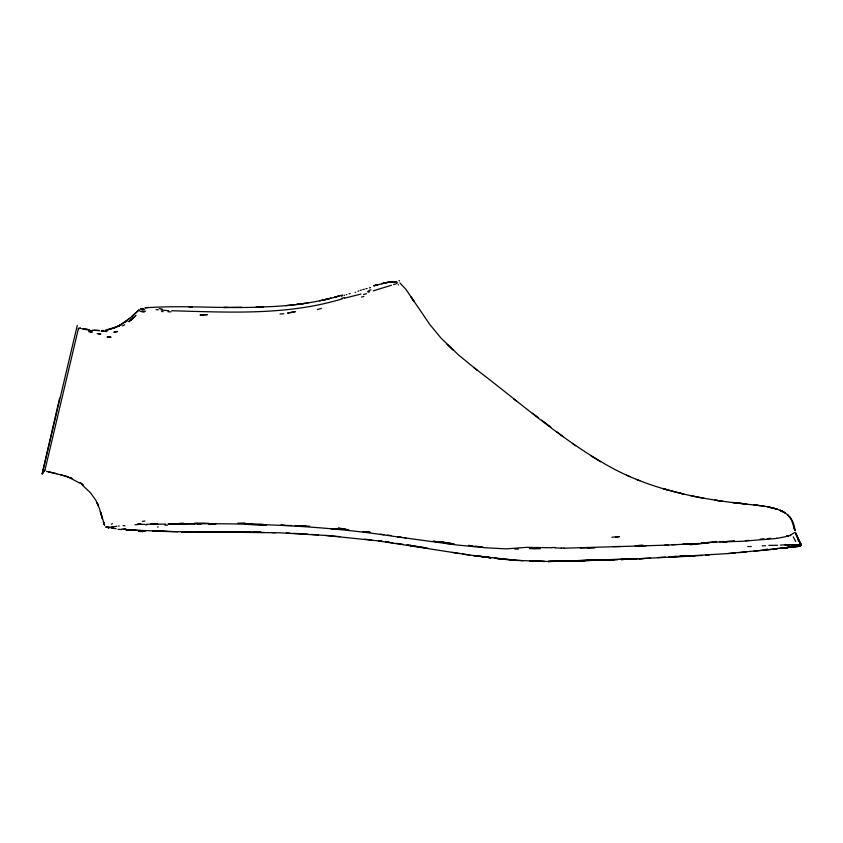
<?xml version="1.0" encoding="UTF-8"?>
<svg xmlns="http://www.w3.org/2000/svg" width="843" height="843" viewBox="0 0 843 843"><rect width="100%" height="100%" fill="white"/><g stroke="black" fill="none" stroke-linecap="round" stroke-linejoin="round"><path stroke-width="1.26" d="M795.307 532.281L794.517 532.481M768.858 545.379L777.636 545.295M780.312 545.115L785.202 544.81M793.115 544.978L800.386 545.242C795.381 547.328 797.183 547.276 800.386 545.242L791.387 544.662M798.237 546.285L800.66 545.463L798.226 546.327C800.544 547.233 800.629 544.167 800.544 545.927C795.781 545.916 800.618 547.065 800.386 545.242L794.97 544.831M800.681 543.967L798.089 539.33L800.681 543.967L800.197 546.011L800.671 544.041L798.089 539.33L800.681 543.977L800.207 545.969L800.671 544.041L798.121 539.204C799.322 541.027 802.873 546.981 798.279 546.138L800.544 545.948L800.839 544.673L795.813 533.608M800.713 545.252L800.197 546.022L800.66 544.072L800.534 546.001L800.65 544.114L800.407 545.147L798.5 545.168L800.397 545.179L800.639 544.156L800.197 546.032L800.618 545.632M800.587 544.388L800.428 545.052M59.568 398.254L42.15 473.924L44.953 470.078L78.494 328.254M42.35 473.092L42.15 473.924L44.953 470.078M42.624 471.901L77.282 325.387M87.166 329.898L85.449 329.476M105.238 330.203C117.799 328.717 127.904 320.53 136.745 312.089L132.182 316.02M105.765 527.444L105.976 526.538M295.113 311.741L287.537 313.048L295.124 311.678M252.025 524.536L266.472 524.852L248.4 524.525M280.888 525.263L291.71 525.537M369.961 532.27L362.869 531.575L369.982 532.196M540.3 548.572L529.425 548.53L536.717 548.393M668.151 545.063L664.484 545.221M675.528 544.546L671.86 544.715M682.841 544.315L690.175 543.988L682.841 544.315L686.613 543.682M697.372 544.23L690.038 544.589L701.134 543.703M719.743 541.733L723.42 541.501M727.087 541.354L734.485 540.774M726.908 542.112L723.241 542.26M749.079 540.426L745.402 540.658M760.27 539.172L763.853 538.803M767.214 538.751L770.544 538.245M789.448 544.81L785.265 544.578L798.521 545.073L791.303 545M133.521 318.011L135.965 315.366L131.255 319.95M794.211 532.829L790.755 534.884M129.854 318.18L118.979 325.83L107.145 329.803L110.991 328.896M800.85 544.652L800.608 544.304M122.572 325.967L124.701 324.639M790.218 535.263L788.068 536.222M121.055 324.692L116.935 326.799M112.941 328.349L114.911 327.642M341.447 296.314L342.174 296.062M358.033 291.183L358.76 290.94M391.415 285.24L373.28 290.846M344.039 295.429L344.597 295.24M360.214 290.456L361.32 290.108M346.304 294.702L346.873 294.523M317.389 309.581L321.299 308.401M393.597 284.555L395.746 283.954A14.763 1.939 -0.7 0 0 396.073 283.828L397.569 282.69M112.066 526.917L113.889 526.654A16.892 6.934 -73.1 0 0 114.342 526.675L116.903 526.232M785.792 536.654L776.477 538.445M362.796 289.655L364.292 289.223M349.128 293.849L350.245 293.512M342.616 294.987C314.692 303.533 285.419 306.683 256.293 307.052L263.606 306.852C224.08 309.107 184.469 304.892 145.007 307.821L148.726 307.432M342.311 298.822C287.073 315.714 228.601 312.237 171.666 310.751M373.839 285.756L389.245 282.005L396.579 281.667L389.255 281.952L381.594 283.638L392.986 281.52L389.255 281.952L396.579 281.667M327.095 299.244L323.28 300.045L330.972 298.201L319.465 300.825M365.799 288.812L367.126 288.464M344.397 298.243L360.93 294.059M370.583 287.579L369.434 287.874M368.085 292.194L369.571 291.826M140.475 308.759L143.468 308.959M564.083 548.213L665.053 545.189L704.874 543.229L701.207 543.366L716.181 541.438M108.81 527.265L111.729 526.97A9.631 2.94 -66.4 0 0 112.045 526.949M304.323 303.469L296.82 304.502L308.095 302.858M775.571 538.572L741.882 541.301L712.514 542.207M786.73 536.433L787.573 536.327M706.824 542.903L716.055 541.975L712.377 542.197M794.496 546.833L796.372 546.58L792.652 546.938L796.393 546.475L792.652 546.97L796.382 546.538M704.896 543.103L708.647 542.618L701.239 543.24M615.59 537.128L619.331 536.643L611.934 537.223M300.561 304.038L285.651 305.682M782.062 548.224L788.848 547.36L779.564 548.266L788.848 547.37L782.062 548.224L784.464 547.95M786.74 547.613L788.848 547.36L784.496 547.813M706.202 542.976L702.398 543.282M753.779 551.248L776.803 548.825L727.825 553.566L687.33 556.032L701.977 555.474M776.803 548.825L773.958 549.141L778.669 548.361L776.867 548.561M788.879 547.212L792.683 546.822L788.922 547.065L790.839 546.991M280.045 314.07L283.754 313.722M118.631 526.043L119.263 525.99M746.361 551.954L738.942 552.629M137.852 524.009L140.886 523.745M194.153 523.745L197.863 523.419M727.825 553.566L735.233 552.945M690.933 556.127L621.175 559.541L639.531 558.646M665.317 557.023L657.93 557.581M101.529 330.54L103.373 330.403M705.665 555.221L709.353 554.968M668.994 556.801L690.954 556.043L669.005 556.801L676.371 556.338M643.167 558.603L639.5 558.772L650.543 558.119M135.006 524.704L138.126 524.525M701.186 543.461L704.874 543.229L701.197 543.398M793.094 545.073L798.521 545.105L791.314 544.968L798.521 545.105L794.938 544.947M628.52 559.162L626.064 559.299L635.864 558.783L621.175 559.531M577.307 560.88L584.631 560.584L569.994 561.101L613.873 559.741L548.129 561.491L632.197 558.983L548.129 561.491L515.737 560.374L469.804 555.105L378.792 540.943L325.661 535.442L279.117 532.765L174.132 531.68L126.028 529.857L145.586 530.837L139.264 530.595M584.631 560.595L602.924 559.984L591.965 560.3L602.924 559.984L591.965 560.3L595.611 560.195M796.74 545.042L794.896 545.126L798.521 545.115M794.917 545.063L796.751 544.978M646.202 545.779L638.889 546.001M141.993 309.265L143.068 309.212M103.162 331.32L101.339 331.352L104.996 331.246M628.509 559.225L635.822 558.972M762.177 545.874L765.56 545.748M179.738 523.313L183.395 523.187M602.924 559.994L599.278 560.058L613.873 559.741M140.201 524.441L144.901 524.314M295.271 525.842L302.447 526.18L295.208 526.085L298.801 526.243M617.519 559.668L610.227 559.805M168.126 524.04C243.722 522.829 319.666 524.746 394.471 536.506M197.715 524.019L201.361 523.935M599.278 560.058L606.57 559.921M227.178 307.41L223.532 307.474L241.741 307.231M587.624 547.961L594.947 547.655L580.363 547.939M205.123 523.387L194.227 523.419L208.779 523.292M514.778 549.078L518.413 549.025M613.346 546.58L620.627 546.506M146.482 524.283L165.681 524.083M747.636 546.559L751.271 546.517M195.871 531.807L264.67 532.47M548.14 561.449L566.348 561.196L555.442 561.248M194.122 523.861L186.883 523.809M302.447 526.18L298.833 526.137L309.708 526.169M787.362 544.989L789.417 544.978L787.362 544.957M235.755 531.986L261.067 532.365L253.838 532.218M533.05 548.551L536.675 548.54M252.141 524.083L244.839 524.251L262.984 524.251M302.458 526.116L306.093 526.116M184.986 531.796L192.246 531.828L181.361 531.775L206.756 531.817M88.557 331.668L92.013 332.405L90.38 331.636M224.902 531.817L250.234 532.112M683.652 556.243L680.038 556.148L687.277 556.232M177.757 531.701L152.499 531.058L166.914 531.501M536.696 548.466L540.31 548.508M246.63 532.038L239.391 531.944M156.124 309.708L158.368 309.781M168.705 310.709L161.139 310.066M257.452 532.281L261.067 532.354M271.899 532.607L275.503 532.702M156.103 531.164L163.31 531.406M266.451 524.915L259.254 524.694L266.462 524.894L262.868 524.746M443.597 543.145L450.678 543.872M552.186 547.771L526.654 547.339L506.116 548.888L485.81 547.781L456.959 544.989L406.041 538.066M561.238 548.171L555.021 547.887M798.511 545.115L800.397 545.189M286.314 533.008L289.908 533.155M280.909 525.2L284.502 525.358M121.74 529.573L118.02 529.309M126.018 529.868L128.389 529.984M522.902 560.743L494.472 558.214L501.532 559.046L497.992 558.656M443.871 542.007L440.288 541.807L447.285 542.892M293.49 533.345L307.811 534.199M121.887 528.951L126.176 529.214L123.963 529.067M311.383 534.43L318.528 534.936M106.439 526.78L107.272 526.854M512.165 560.11L515.726 560.384L505.062 559.436M143.626 309.233L144.564 309.328M387.422 535.147L390.983 535.453M325.661 535.442L339.887 536.664M94.321 330.34L99.706 330.561L92.551 330.14M471.922 546.138L475.473 546.475M482.618 546.949L475.526 546.253M364.692 539.172L371.752 540.036M480.373 556.443L487.433 557.265L473.323 555.548L490.953 557.75L483.903 556.865L490.942 557.792L483.903 556.844L487.423 557.318M397.917 536.822L401.447 537.233M87.293 329.371L85.522 329.16L89.021 329.708M108.631 527.866L107.915 527.592A49.189 8.683 -55.4 0 0 107.535 527.497M141.55 309.255L140.528 308.801M764.411 506.316L753.874 504.82C770.281 506.938 793.4 508.856 794.812 530.194L791.261 519.214L787.573 514.42M404.84 537.897L400.14 537.286M389.35 542.344L385.831 541.891L392.859 542.881M757.393 505.273C706.898 500.5 655.369 491.764 610.385 467.064C561.122 439.751 518.993 401.616 474.177 367.833M395.346 536.633L398.444 537.054M396.368 543.345L403.386 544.399M462.786 554.062L469.804 555.105M468.487 545.326L471.985 545.853M98.894 334.028L100.644 334.302L97.177 333.617M450.784 543.461L447.306 542.818L454.293 543.967M380.393 534.209L383.892 534.747M459.287 553.514L452.301 552.386M424.387 547.644L406.884 544.915L427.875 548.235M99.01 333.522L100.76 333.817M107.04 527.307L107.577 527.433M345.303 529.119L338.275 528.129L348.781 529.752M108.515 527.254L107.525 526.896M46.449 471.353L67.029 476.39L79.927 483.218M704.579 498.445L690.723 495.663M48.177 471.69L56.776 473.692M800.534 545.99L798.342 545.832L800.534 545.969L800.365 545.316L800.534 546.001L800.344 545.41M680.396 493.292L683.831 494.093L663.325 488.719L666.729 489.699M60.211 474.535L71.982 478.455L70.348 477.707M111.107 528.15L114.817 528.508A63.341 17.524 -26.2 0 0 116.102 528.624M636.486 479.456L639.816 480.731M626.612 475.189L629.89 476.674M600.753 461.764L591.228 456.031M572.418 443.481L575.516 445.715M532.407 413.186L538.572 417.812M550.879 427.159L541.659 420.099M513.945 399.182L517.022 401.521M557.002 431.932L563.145 436.642M477.233 370.246L458.982 355.356L441.237 338.349L429.951 324.703L405.715 289.075L399.909 282.942M82.972 485.705L90.401 492.649L95.86 500.278L99.39 508.361L104.532 524.989M452.986 350.024L447.075 344.355M789.554 516.538L791.261 519.214M795.76 541.491L793.231 536.865M798.131 539.162L799.333 541.649L795.834 533.503L799.322 541.722L795.908 533.176M794.865 529.973L793.748 526.643L794.833 530.11M142.182 309.118A11.033 2.74 -31.1 0 1 141.708 309.128M143.015 309.149A14.057 6.101 43.3 0 1 143.573 309.16M144.111 312.173A32.55 8.63 -12.4 0 1 139.559 310.898M145.554 311.204A28.736 3.709 -4.1 0 1 142.003 310.835M161.666 311.573A36.565 1.855 1.8 0 1 163.057 311.594M159.285 308.633A18.188 9.22 -11.7 0 1 162.246 309.118M171.013 311.826A100.401 31.36 -3.3 0 1 167.957 311.773M342.005 298.264A63.225 30.833 -12.1 0 1 344.134 297.674M366.568 293.701A77.156 3.52 -14.5 0 1 363.512 294.513M361.51 297.052A50.833 2.666 -15.1 0 1 363.881 296.42M368.77 291.141A29.484 2.645 -12.7 0 1 367.706 291.393M370.962 289.866A22.382 4.731 -10.6 0 1 369.129 290.319M399.002 280.498A48.936 7.798 -31.2 0 1 399.498 280.982M398.36 285.039A79.8 2.782 72 0 1 398.254 284.46M396.505 281.815A24.215 1.359 13.5 0 1 396.168 281.783M355.62 292.258A27.113 7.682 -14.7 0 1 355.177 292.384M112.509 527.908A23.383 0.59 8.5 0 1 113.457 528.024M106.703 527.223A43.299 6.438 -30.8 0 1 107.019 527.223M108.863 527.17A11.686 2.36 -58.3 0 1 108.621 527.212M111.318 524.177A74.131 16.997 16.9 0 1 112.488 523.693M124.954 525.884A96.081 8.873 3.2 0 1 123.152 525.568M144.901 521.048A74.121 4.078 -8.5 0 1 142.414 521.332M157.472 527.023A46.038 0.717 -6.2 0 1 158.231 526.938M137.704 524.251A47.914 14.784 8.7 0 1 139.801 524.156M145.375 524.789A81.613 30.316 10.3 0 1 146.945 524.767M167.472 525.157A79.253 30.928 -8 0 1 164.954 525.189M397.907 536.886A34.479 0.938 8 0 1 399.761 537.149M404.988 538.024A22.603 3.393 9.5 0 1 406.157 538.182M552.176 547.444A107.145 47.946 3.2 0 1 555.031 547.56M564.083 548.034A105.238 102.561 6.3 0 1 561.248 547.992M776.108 538.298A20.927 3.361 -19.7 0 1 776.983 538.203M786.593 535.748A30.548 6.544 -45.7 0 1 787.351 535.758M788.068 536.022A45.712 13.509 -85.8 0 1 787.583 536.19M790.776 535.358A56.028 14.689 -89 0 1 790.228 535.653M138.589 531.385A86.629 3.056 5.8 0 1 142.562 531.691M108.8 528.192A21.549 4.447 -53.1 0 1 108.515 528.013M81.602 483.84L83.141 485.01L80.106 482.47L81.592 483.861M133.668 317.432L129.032 321.689L133.668 317.432M139.063 309.918L136.798 311.868L139.074 309.918M127.525 320.351L125.28 322.195L127.525 320.351M121.034 324.797L118.947 325.956L121.034 324.808M338.728 296.114L334.829 297.221L338.728 296.114M377.717 284.671L373.828 285.777L377.717 284.713M80.327 328.096L78.41 328.622L80.327 328.096M115.776 331.699L113.837 332.216L117.63 331.51L115.776 331.699M110.844 337.179L107.261 336.979L110.844 337.179M203.679 314.681L200.033 315.082L207.315 314.692L203.679 314.681M642.682 545.337L635.327 545.706L642.682 545.337M767.92 549.362L764.654 549.604L767.92 549.362M796.509 546.011L794.664 546.138L796.509 546.011M179.643 523.703L175.955 523.946L186.914 523.672L179.643 523.724M694.611 555.937L687.34 555.958L694.6 555.948M245.06 523.313L237.779 523.419L245.06 523.313M580.964 560.743L573.64 561.027L580.964 560.753M787.33 545.126L785.118 545.2L787.32 545.147M175.934 524.072L168.653 524.146L175.934 524.072M212.267 523.882L208.621 523.956L215.871 523.977L212.267 523.882M157.725 524.314L150.539 524.272L157.725 524.314M555.411 561.375L551.775 561.417L555.411 561.375M566.348 561.196L562.702 561.238L566.348 561.196M192.162 306.947L189.201 306.915L192.162 306.947M544.504 561.459L530.099 560.995L544.504 561.48M533.703 561.122L530.099 561.016L533.693 561.143M334.502 528.751L330.909 528.614L338.054 529.056L334.502 528.751M106.745 331.489L104.953 331.404L106.745 331.489M133.531 530.3L130.886 530.152L136.324 530.447L133.531 530.289M92.382 330.856L88.873 330.33L92.382 330.856M743.263 503.64L732.662 502.47L746.814 504.009L743.263 503.64M722.072 501.185L715.054 500.173L722.072 501.185M436.685 541.68L433.176 541.174L440.183 542.228L436.685 541.68M382.311 541.427L378.802 540.932L382.311 541.427M413.892 545.979L410.393 545.453L413.892 545.99M85.48 329.36L82.034 328.58L85.48 329.36M771.219 507.655L767.889 506.928L777.394 509.298L771.219 507.655M782.852 511.511L780.207 510.352L785.307 512.871L780.218 510.331L782.852 511.522M413.765 301.067L411.089 297.031L413.755 301.077M98.283 505.357L97.114 502.628L98.273 505.4M104.532 524.957L103.404 522.049L104.532 524.957M796.972 536.38L795.866 533.356L796.962 536.401M794.854 530.005L793.727 526.727L794.844 530.036M102.382 518.708L100.391 511.775L102.382 518.708"/></g></svg>
